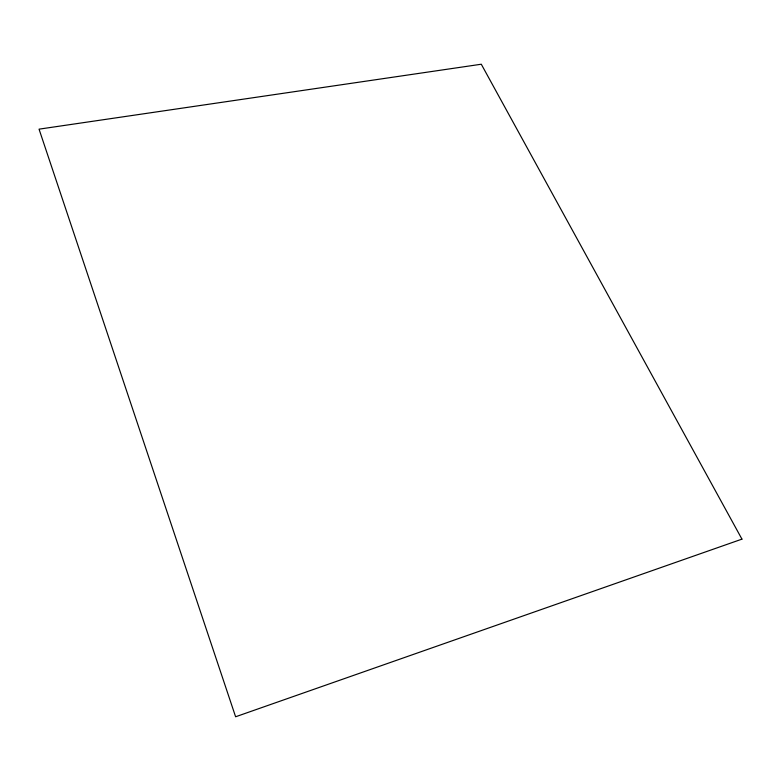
<?xml version="1.0" encoding="UTF-8"?>
<svg xmlns="http://www.w3.org/2000/svg" width="781" height="781" viewBox="0 0 781 781"><rect width="100%" height="100%" fill="white"/><g stroke="black" fill="none" stroke-linecap="round" stroke-linejoin="round"><path stroke-width="1.17" d="M741.95 539.134L235.608 716.773L39.05 129.158L481.291 64.227L741.95 539.134"/></g></svg>
